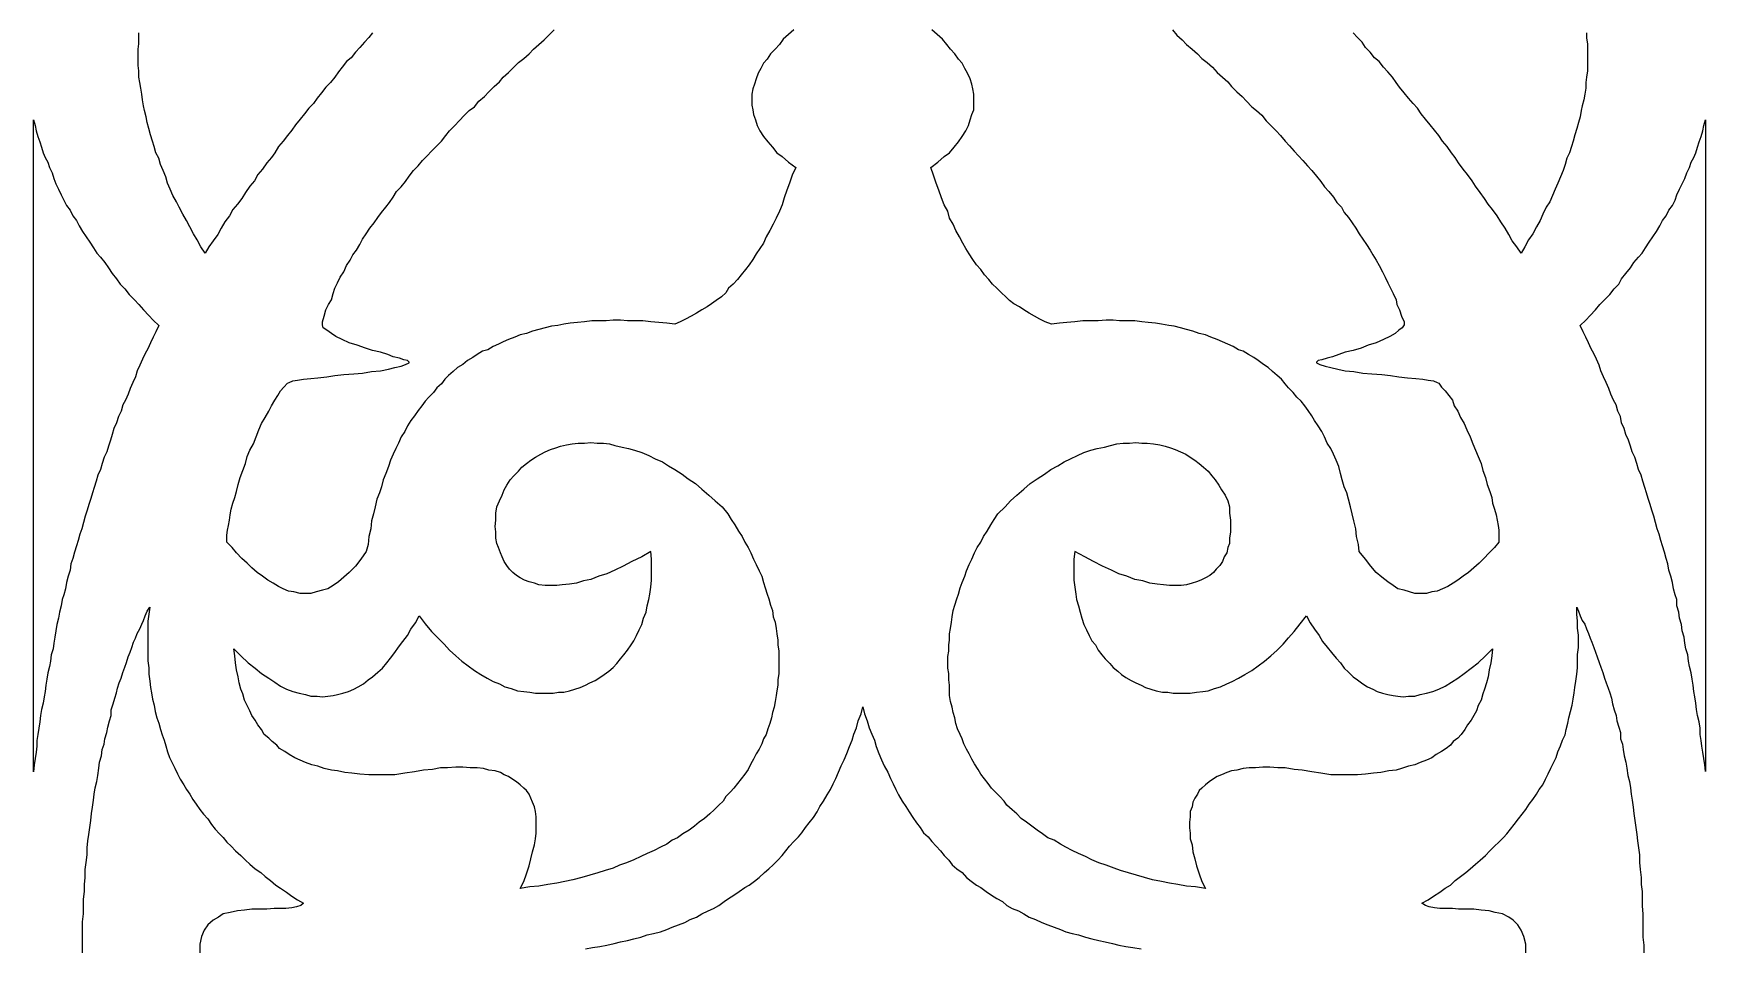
# Model space of a CAD drawing. Extents: x -372 to 372, y -358 to 358.
# Drawn here: x 242.8 to 312.5, y -0.9 to 37.2 of the extents above; entities that cross this region are included whole.
import ezdxf

# ---------------------------------------------------------------- set-up
doc = ezdxf.new("R2010")
doc.units = 0
doc.layers.add('LAYER_1', color=18, linetype='CONTINUOUS')

msp = doc.modelspace()

# ---------------------------------------------------------------- linework, layer by layer
at = {"layer": 'LAYER_1'}
for points in [[(256.952, 37.255), (256.803, 37.06), (256.617, 36.866), (256.43, 36.639), (256.244, 36.444), (256.058, 36.217), (255.871, 36.055), (255.685, 35.828), (255.536, 35.633), (255.387, 35.406), (255.201, 35.179), (255.014, 34.985), (254.828, 34.758), (254.642, 34.531), (254.493, 34.304), (254.306, 34.109), (254.12, 33.882), (253.934, 33.655), (253.747, 33.428), (253.598, 33.201), (253.412, 32.974), (253.226, 32.747), (253.039, 32.52), (252.89, 32.26), (252.741, 32.066), (252.555, 31.839), (252.369, 31.579), (252.182, 31.352), (252.033, 31.093), (251.847, 30.866), (251.661, 30.606), (251.512, 30.347), (251.325, 30.12), (251.139, 29.893), (250.99, 29.633), (250.804, 29.374), (250.655, 29.114), (250.506, 28.855), (250.319, 28.595), (250.133, 28.336), (249.984, 28.077), (249.798, 28.336), (249.649, 28.628), (249.5, 28.887), (249.35, 29.179), (249.201, 29.439), (249.052, 29.698), (248.903, 29.99), (248.792, 30.217), (248.642, 30.477), (248.531, 30.736), (248.419, 30.995), (248.344, 31.255), (248.233, 31.514), (248.121, 31.774), (248.046, 32.033), (247.934, 32.26), (247.86, 32.52), (247.785, 32.747), (247.711, 33.006), (247.636, 33.266), (247.562, 33.525), (247.525, 33.752), (247.45, 34.012), (247.413, 34.206), (247.376, 34.466), (247.338, 34.693), (247.301, 34.952), (247.264, 35.179), (247.226, 35.406), (247.226, 35.666), (247.189, 35.893), (247.189, 36.12), (247.189, 36.347), (247.189, 36.574), (247.226, 36.801), (247.226, 37.028), (247.226, 37.255)], [(274.503, 37.385), (274.279, 37.19), (274.056, 36.996), (273.907, 36.769), (273.72, 36.574), (273.534, 36.379), (273.385, 36.152), (273.236, 35.99), (273.124, 35.763), (273.012, 35.569), (272.938, 35.341), (272.863, 35.114), (272.789, 34.92), (272.752, 34.693), (272.752, 34.466), (272.752, 34.239), (272.789, 34.044), (272.826, 33.85), (272.901, 33.623), (272.975, 33.396), (273.087, 33.168), (273.236, 32.941), (273.422, 32.714), (273.609, 32.487), (273.795, 32.26), (274.019, 32.098), (274.279, 31.871), (274.578, 31.644), (274.428, 31.32), (274.317, 30.995), (274.205, 30.704), (274.093, 30.379), (274.019, 30.087), (273.907, 29.828), (273.758, 29.536), (273.646, 29.277), (273.497, 29.017), (273.348, 28.758), (273.236, 28.498), (273.087, 28.271), (272.938, 28.044), (272.789, 27.817), (272.64, 27.59), (272.491, 27.395), (272.304, 27.168), (272.155, 26.974), (271.969, 26.779), (271.783, 26.617), (271.671, 26.422), (271.485, 26.26), (271.261, 26.098), (271.075, 25.968), (270.888, 25.839), (270.665, 25.709), (270.441, 25.579), (270.218, 25.45), (269.994, 25.32), (269.771, 25.222), (269.547, 25.125), (269.212, 25.158), (268.876, 25.19), (268.541, 25.222), (268.206, 25.255), (267.572, 25.255), (267.274, 25.287), (266.976, 25.287), (266.678, 25.255), (266.082, 25.255), (265.783, 25.222), (265.485, 25.19), (265.187, 25.158), (264.926, 25.125), (264.666, 25.06), (264.405, 25.028), (264.144, 24.963), (263.883, 24.898), (263.622, 24.833), (263.361, 24.736), (263.101, 24.671), (262.877, 24.574), (262.616, 24.477), (262.393, 24.379), (262.206, 24.282), (261.983, 24.185), (261.759, 24.055), (261.535, 23.99), (261.312, 23.86), (261.126, 23.731), (260.902, 23.601), (260.716, 23.439), (260.492, 23.309), (260.306, 23.147), (260.119, 22.985), (259.97, 22.822), (259.821, 22.628), (259.635, 22.466), (259.486, 22.271), (259.3, 22.077), (259.151, 21.914), (259.002, 21.72), (258.853, 21.525), (258.703, 21.298), (258.554, 21.104), (258.405, 20.877), (258.294, 20.649), (258.145, 20.422), (258.033, 20.163), (257.921, 19.936), (257.809, 19.709), (257.697, 19.449), (257.623, 19.19), (257.511, 18.898), (257.399, 18.639), (257.325, 18.347), (257.25, 18.087), (257.138, 17.828), (257.064, 17.504), (256.989, 17.212), (256.915, 16.92), (256.878, 16.595), (256.803, 16.271), (256.766, 15.947), (256.691, 15.655), (256.468, 15.331), (256.244, 15.039), (255.983, 14.779), (255.76, 14.585), (255.536, 14.39), (255.313, 14.228), (255.089, 14.098), (254.865, 14.033), (254.605, 13.968), (254.381, 13.903), (253.934, 13.903), (253.673, 13.968), (253.449, 14.001), (253.226, 14.098), (253.039, 14.195), (252.816, 14.325), (252.592, 14.455), (252.369, 14.617), (252.145, 14.779), (251.922, 14.974), (251.735, 15.168), (251.512, 15.363), (251.288, 15.59), (251.102, 15.817), (250.878, 16.044), (250.878, 16.174), (250.878, 16.336), (250.915, 16.531), (250.953, 16.725), (250.99, 16.952), (251.027, 17.179), (251.065, 17.406), (251.139, 17.666), (251.214, 17.893), (251.288, 18.152), (251.363, 18.444), (251.437, 18.736), (251.549, 19.028), (251.661, 19.32), (251.735, 19.612), (251.847, 19.871), (251.996, 20.131), (252.108, 20.422), (252.22, 20.714), (252.331, 20.974), (252.481, 21.233), (252.63, 21.493), (252.741, 21.72), (252.89, 21.947), (253.002, 22.141), (253.114, 22.336), (253.263, 22.498), (253.412, 22.66), (253.487, 22.693), (253.636, 22.758), (253.822, 22.79), (254.083, 22.822), (254.381, 22.855), (254.679, 22.887), (255.052, 22.92), (255.387, 22.985), (255.76, 23.017), (256.17, 23.05), (256.542, 23.082), (256.915, 23.147), (257.287, 23.179), (257.623, 23.244), (257.884, 23.309), (258.145, 23.374), (258.331, 23.439), (258.48, 23.504), (258.48, 23.536), (258.405, 23.601), (258.256, 23.633), (258.07, 23.698), (257.809, 23.763), (257.586, 23.86), (257.287, 23.958), (256.952, 24.022), (256.654, 24.12), (256.319, 24.25), (255.983, 24.347), (255.685, 24.477), (255.424, 24.606), (255.238, 24.736), (255.052, 24.866), (254.903, 24.963), (254.865, 25.093), (254.865, 25.222), (254.94, 25.45), (255.014, 25.709), (255.126, 25.936), (255.238, 26.131), (255.313, 26.39), (255.387, 26.617), (255.499, 26.844), (255.611, 27.071), (255.76, 27.298), (255.871, 27.558), (256.021, 27.785), (256.132, 28.012), (256.281, 28.206), (256.43, 28.433), (256.542, 28.66), (256.691, 28.887), (256.84, 29.114), (257.027, 29.341), (257.176, 29.568), (257.325, 29.763), (257.511, 29.99), (257.66, 30.185), (257.809, 30.412), (257.958, 30.639), (258.145, 30.833), (258.331, 31.06), (258.48, 31.287), (258.666, 31.514), (258.853, 31.709), (259.039, 31.936), (259.225, 32.131), (259.411, 32.325), (259.635, 32.552), (259.821, 32.747), (260.008, 32.974), (260.157, 33.168), (260.38, 33.396), (260.567, 33.59), (260.79, 33.817), (260.977, 34.012), (261.2, 34.174), (261.386, 34.401), (261.61, 34.596), (261.796, 34.79), (262.02, 35.017), (262.243, 35.212), (262.393, 35.406), (262.616, 35.601), (262.84, 35.828), (263.026, 36.023), (263.25, 36.185), (263.473, 36.379), (263.659, 36.574), (263.883, 36.769), (264.107, 36.963), (264.293, 37.158), (264.517, 37.385)], [(290.265, 37.385), (290.452, 37.158), (290.675, 36.963), (290.861, 36.769), (291.085, 36.574), (291.309, 36.379), (291.495, 36.185), (291.719, 36.023), (291.942, 35.828), (292.128, 35.601), (292.352, 35.406), (292.576, 35.212), (292.725, 35.017), (292.948, 34.79), (293.172, 34.596), (293.358, 34.401), (293.582, 34.174), (293.768, 34.012), (293.992, 33.817), (294.178, 33.59), (294.364, 33.396), (294.588, 33.168), (294.774, 32.974), (294.96, 32.747), (295.147, 32.552), (295.333, 32.325), (295.519, 32.131), (295.706, 31.936), (295.892, 31.709), (296.078, 31.514), (296.265, 31.287), (296.451, 31.06), (296.6, 30.833), (296.786, 30.639), (296.973, 30.412), (297.122, 30.185), (297.308, 29.99), (297.42, 29.763), (297.606, 29.568), (297.755, 29.341), (297.904, 29.114), (298.053, 28.887), (298.202, 28.66), (298.351, 28.433), (298.5, 28.206), (298.612, 28.012), (298.761, 27.785), (298.873, 27.558), (299.022, 27.298), (299.134, 27.071), (299.246, 26.844), (299.357, 26.617), (299.469, 26.39), (299.581, 26.131), (299.618, 25.936), (299.73, 25.709), (299.805, 25.45), (299.916, 25.222), (299.916, 25.093), (299.842, 24.963), (299.693, 24.866), (299.544, 24.736), (299.32, 24.606), (299.059, 24.477), (298.761, 24.347), (298.426, 24.25), (298.128, 24.12), (297.792, 24.022), (297.457, 23.958), (297.196, 23.86), (296.935, 23.763), (296.712, 23.698), (296.488, 23.633), (296.339, 23.601), (296.265, 23.536), (296.265, 23.504), (296.414, 23.439), (296.637, 23.374), (296.861, 23.309), (297.159, 23.244), (297.457, 23.179), (297.83, 23.147), (298.202, 23.082), (298.575, 23.05), (298.985, 23.017), (299.357, 22.985), (299.693, 22.92), (300.065, 22.887), (300.401, 22.855), (300.699, 22.822), (300.923, 22.79), (301.146, 22.758), (301.295, 22.693), (301.37, 22.66), (301.481, 22.498), (301.631, 22.336), (301.78, 22.141), (301.929, 21.947), (302.003, 21.72), (302.152, 21.493), (302.264, 21.233), (302.413, 20.974), (302.525, 20.714), (302.674, 20.422), (302.786, 20.131), (302.897, 19.871), (303.009, 19.612), (303.121, 19.32), (303.196, 19.028), (303.307, 18.736), (303.382, 18.444), (303.494, 18.152), (303.568, 17.893), (303.605, 17.666), (303.68, 17.406), (303.755, 17.179), (303.792, 16.952), (303.829, 16.725), (303.866, 16.531), (303.866, 16.336), (303.866, 16.174), (303.866, 16.044), (303.68, 15.817), (303.456, 15.59), (303.233, 15.363), (303.047, 15.168), (302.823, 14.974), (302.599, 14.779), (302.376, 14.617), (302.152, 14.455), (301.966, 14.325), (301.742, 14.195), (301.519, 14.098), (301.295, 14.001), (301.072, 13.968), (300.848, 13.903), (300.364, 13.903), (300.14, 13.968), (299.916, 14.033), (299.656, 14.098), (299.469, 14.228), (299.246, 14.39), (298.985, 14.585), (298.761, 14.779), (298.538, 15.039), (298.314, 15.331), (298.053, 15.655), (298.016, 15.947), (297.941, 16.271), (297.904, 16.595), (297.83, 16.92), (297.755, 17.212), (297.681, 17.504), (297.606, 17.828), (297.532, 18.087), (297.42, 18.347), (297.345, 18.639), (297.271, 18.898), (297.196, 19.19), (297.084, 19.449), (296.973, 19.709), (296.861, 19.936), (296.712, 20.163), (296.6, 20.422), (296.488, 20.649), (296.339, 20.877), (296.19, 21.104), (296.078, 21.298), (295.929, 21.525), (295.78, 21.72), (295.631, 21.914), (295.445, 22.077), (295.296, 22.271), (295.109, 22.466), (294.96, 22.628), (294.811, 22.822), (294.625, 22.985), (294.439, 23.147), (294.252, 23.309), (294.066, 23.439), (293.843, 23.601), (293.656, 23.731), (293.433, 23.86), (293.209, 23.99), (293.023, 24.055), (292.799, 24.185), (292.576, 24.282), (292.352, 24.379), (292.128, 24.477), (291.868, 24.574), (291.644, 24.671), (291.383, 24.736), (291.122, 24.833), (290.861, 24.898), (290.601, 24.963), (290.34, 25.028), (290.116, 25.06), (289.818, 25.125), (289.557, 25.158), (289.259, 25.19), (288.998, 25.222), (288.7, 25.255), (288.067, 25.255), (287.806, 25.287), (287.508, 25.287), (287.172, 25.255), (286.539, 25.255), (286.204, 25.222), (285.868, 25.19), (285.57, 25.158), (285.235, 25.125), (284.974, 25.222), (284.75, 25.32), (284.527, 25.45), (284.303, 25.579), (284.08, 25.709), (283.893, 25.839), (283.67, 25.968), (283.483, 26.098), (283.334, 26.26), (283.148, 26.422), (282.962, 26.617), (282.775, 26.779), (282.626, 26.974), (282.44, 27.168), (282.291, 27.395), (282.105, 27.59), (281.956, 27.817), (281.807, 28.044), (281.658, 28.271), (281.546, 28.498), (281.397, 28.758), (281.248, 29.017), (281.136, 29.277), (280.987, 29.536), (280.912, 29.828), (280.763, 30.087), (280.651, 30.379), (280.54, 30.704), (280.428, 30.995), (280.316, 31.32), (280.204, 31.644), (280.502, 31.871), (280.763, 32.098), (280.987, 32.26), (281.173, 32.487), (281.359, 32.714), (281.508, 32.941), (281.658, 33.168), (281.769, 33.396), (281.844, 33.623), (281.918, 33.85), (281.993, 34.044), (281.993, 34.239), (281.993, 34.466), (281.993, 34.693), (281.956, 34.92), (281.918, 35.114), (281.844, 35.341), (281.732, 35.569), (281.62, 35.763), (281.508, 35.99), (281.359, 36.152), (281.21, 36.379), (281.024, 36.574), (280.875, 36.769), (280.689, 36.996), (280.465, 37.19), (280.242, 37.385)], [(307.518, 37.255), (307.518, 37.028), (307.555, 36.801), (307.555, 36.574), (307.555, 36.347), (307.555, 36.12), (307.555, 35.893), (307.555, 35.666), (307.518, 35.406), (307.481, 35.179), (307.481, 34.952), (307.444, 34.693), (307.406, 34.466), (307.332, 34.206), (307.295, 34.012), (307.257, 33.752), (307.183, 33.525), (307.108, 33.266), (307.034, 33.006), (306.959, 32.747), (306.885, 32.52), (306.81, 32.26), (306.698, 32.033), (306.624, 31.774), (306.549, 31.514), (306.437, 31.255), (306.326, 30.995), (306.214, 30.736), (306.102, 30.477), (305.99, 30.217), (305.841, 29.99), (305.692, 29.698), (305.58, 29.439), (305.431, 29.179), (305.282, 28.887), (305.096, 28.628), (304.947, 28.336), (304.798, 28.077), (304.612, 28.336), (304.425, 28.595), (304.276, 28.855), (304.127, 29.114), (303.941, 29.374), (303.792, 29.633), (303.605, 29.893), (303.419, 30.12), (303.27, 30.347), (303.084, 30.606), (302.897, 30.866), (302.748, 31.093), (302.562, 31.352), (302.376, 31.579), (302.189, 31.839), (302.04, 32.066), (301.891, 32.26), (301.705, 32.52), (301.519, 32.747), (301.37, 32.974), (301.183, 33.201), (300.997, 33.428), (300.811, 33.655), (300.624, 33.882), (300.475, 34.109), (300.289, 34.304), (300.103, 34.531), (299.916, 34.758), (299.73, 34.985), (299.581, 35.179), (299.432, 35.406), (299.246, 35.633), (299.059, 35.828), (298.873, 36.055), (298.687, 36.217), (298.5, 36.444), (298.314, 36.639), (298.165, 36.866), (297.979, 37.06), (297.792, 37.255)], [(244.879, -1.07), (244.879, -0.745), (244.879, -0.421), (244.879, -0.097), (244.879, 0.228), (244.916, 0.552), (244.916, 0.876), (244.916, 1.168), (244.953, 1.493), (244.953, 1.784), (244.991, 2.076), (244.991, 2.401), (245.028, 2.693), (245.065, 3.017), (245.065, 3.309), (245.102, 3.601), (245.14, 3.86), (245.177, 4.152), (245.214, 4.444), (245.252, 4.736), (245.289, 4.995), (245.326, 5.287), (245.363, 5.547), (245.401, 5.806), (245.475, 6.066), (245.512, 6.325), (245.55, 6.617), (245.587, 6.876), (245.661, 7.136), (245.699, 7.395), (245.773, 7.622), (245.81, 7.849), (245.885, 8.109), (245.922, 8.336), (245.997, 8.595), (246.071, 8.822), (246.071, 9.049), (246.146, 9.309), (246.22, 9.536), (246.295, 9.763), (246.332, 9.958), (246.407, 10.185), (246.481, 10.379), (246.556, 10.606), (246.63, 10.833), (246.705, 11.028), (246.779, 11.255), (246.854, 11.449), (246.928, 11.644), (247.003, 11.871), (247.077, 12.033), (247.152, 12.228), (247.264, 12.422), (247.338, 12.617), (247.413, 12.779), (247.487, 12.974), (247.562, 13.168), (247.674, 13.33), (247.636, 13.039), (247.599, 12.747), (247.599, 12.455), (247.599, 12.163), (247.599, 11.903), (247.599, 11.644), (247.599, 11.352), (247.599, 11.093), (247.636, 10.801), (247.636, 10.541), (247.674, 10.249), (247.711, 9.99), (247.748, 9.763), (247.785, 9.503), (247.86, 9.244), (247.897, 8.985), (247.972, 8.725), (248.046, 8.498), (248.121, 8.239), (248.195, 8.012), (248.27, 7.785), (248.344, 7.557), (248.419, 7.298), (248.493, 7.071), (248.605, 6.844), (248.717, 6.617), (248.829, 6.39), (248.941, 6.163), (249.09, 5.936), (249.201, 5.741), (249.35, 5.547), (249.462, 5.32), (249.611, 5.125), (249.76, 4.898), (249.909, 4.703), (250.096, 4.509), (250.245, 4.282), (250.394, 4.087), (250.58, 3.893), (250.729, 3.73), (250.878, 3.536), (251.065, 3.374), (251.251, 3.179), (251.474, 2.984), (251.661, 2.79), (251.847, 2.628), (252.071, 2.433), (252.294, 2.271), (252.481, 2.109), (252.704, 1.947), (252.928, 1.752), (253.114, 1.622), (253.375, 1.46), (253.598, 1.298), (253.822, 1.136), (254.083, 1.006), (253.971, 0.909), (253.785, 0.844), (253.598, 0.811), (253.338, 0.779), (252.853, 0.779), (252.555, 0.747), (251.922, 0.747), (251.623, 0.714), (251.325, 0.682), (251.027, 0.617), (250.729, 0.552), (250.543, 0.422), (250.319, 0.293), (250.096, 0.098), (249.947, -0.129), (249.835, -0.389), (249.76, -0.713), (249.76, -1.07)], [(304.984, -1.07), (304.984, -0.713), (304.91, -0.389), (304.798, -0.129), (304.649, 0.098), (304.463, 0.293), (304.276, 0.422), (304.015, 0.552), (303.717, 0.617), (303.456, 0.682), (303.121, 0.714), (302.823, 0.747), (302.189, 0.747), (301.929, 0.779), (301.407, 0.779), (301.183, 0.811), (300.96, 0.844), (300.811, 0.909), (300.662, 1.006), (300.923, 1.136), (301.146, 1.298), (301.407, 1.46), (301.631, 1.622), (301.854, 1.752), (302.04, 1.947), (302.264, 2.109), (302.488, 2.271), (302.674, 2.433), (302.897, 2.628), (303.084, 2.79), (303.307, 2.984), (303.494, 3.179), (303.68, 3.374), (303.866, 3.536), (304.053, 3.73), (304.202, 3.893), (304.351, 4.087), (304.5, 4.282), (304.686, 4.509), (304.835, 4.703), (304.984, 4.898), (305.133, 5.125), (305.282, 5.32), (305.431, 5.547), (305.543, 5.741), (305.692, 5.936), (305.804, 6.163), (305.916, 6.39), (306.028, 6.617), (306.139, 6.844), (306.251, 7.071), (306.326, 7.298), (306.437, 7.557), (306.512, 7.785), (306.624, 8.012), (306.661, 8.239), (306.736, 8.498), (306.773, 8.725), (306.847, 8.985), (306.922, 9.244), (306.959, 9.503), (306.996, 9.763), (307.034, 9.99), (307.071, 10.249), (307.108, 10.541), (307.145, 10.801), (307.145, 11.093), (307.145, 11.352), (307.183, 11.644), (307.183, 11.903), (307.183, 12.163), (307.145, 12.455), (307.145, 12.747), (307.108, 13.039), (307.108, 13.33), (307.183, 13.168), (307.257, 12.974), (307.332, 12.779), (307.444, 12.617), (307.518, 12.422), (307.593, 12.228), (307.667, 12.033), (307.742, 11.871), (307.816, 11.644), (307.891, 11.449), (307.965, 11.255), (308.04, 11.028), (308.114, 10.833), (308.189, 10.606), (308.263, 10.379), (308.338, 10.185), (308.412, 9.958), (308.487, 9.763), (308.561, 9.536), (308.599, 9.309), (308.673, 9.049), (308.748, 8.822), (308.785, 8.595), (308.86, 8.336), (308.934, 8.109), (308.934, 7.849), (309.009, 7.622), (309.046, 7.395), (309.083, 7.136), (309.158, 6.876), (309.195, 6.617), (309.232, 6.325), (309.307, 6.066), (309.344, 5.806), (309.381, 5.547), (309.418, 5.287), (309.456, 4.995), (309.493, 4.736), (309.53, 4.444), (309.568, 4.152), (309.605, 3.86), (309.642, 3.601), (309.679, 3.309), (309.717, 3.017), (309.717, 2.693), (309.754, 2.401), (309.791, 2.076), (309.791, 1.784), (309.828, 1.493), (309.828, 1.168), (309.828, 0.876), (309.866, 0.552), (309.866, 0.228), (309.866, -0.129), (309.866, -0.421), (309.903, -0.745), (309.903, -1.07)], [(265.821, -0.907), (266.119, -0.843), (266.417, -0.81), (266.715, -0.745), (267.013, -0.68), (267.274, -0.616), (267.572, -0.551), (267.833, -0.486), (268.131, -0.421), (268.392, -0.324), (268.653, -0.259), (268.951, -0.194), (269.212, -0.097), (269.435, 0.001), (269.696, 0.098), (269.957, 0.195), (270.18, 0.325), (270.441, 0.422), (270.665, 0.552), (270.926, 0.682), (271.149, 0.779), (271.373, 0.909), (271.596, 1.071), (271.783, 1.201), (272.006, 1.33), (272.23, 1.493), (272.454, 1.655), (272.64, 1.752), (272.863, 1.914), (273.05, 2.076), (273.273, 2.271), (273.46, 2.433), (273.646, 2.595), (273.832, 2.79), (274.019, 2.984), (274.168, 3.179), (274.317, 3.374), (274.503, 3.568), (274.689, 3.763), (274.838, 3.925), (274.987, 4.152), (275.136, 4.347), (275.323, 4.574), (275.472, 4.801), (275.584, 5.028), (275.733, 5.255), (275.882, 5.514), (276.031, 5.741), (276.143, 5.968), (276.254, 6.195), (276.366, 6.455), (276.478, 6.714), (276.59, 6.974), (276.702, 7.233), (276.813, 7.525), (276.925, 7.785), (277, 8.044), (277.111, 8.303), (277.186, 8.595), (277.298, 8.887), (277.372, 9.179), (277.447, 8.887), (277.559, 8.595), (277.633, 8.303), (277.745, 8.044), (277.857, 7.785), (277.931, 7.525), (278.043, 7.233), (278.155, 6.974), (278.267, 6.714), (278.416, 6.455), (278.527, 6.195), (278.639, 5.968), (278.751, 5.741), (278.863, 5.514), (279.012, 5.255), (279.161, 5.028), (279.31, 4.801), (279.459, 4.574), (279.608, 4.347), (279.757, 4.152), (279.906, 3.925), (280.092, 3.763), (280.242, 3.568), (280.428, 3.374), (280.614, 3.179), (280.763, 2.984), (280.95, 2.79), (281.099, 2.595), (281.285, 2.433), (281.508, 2.271), (281.695, 2.076), (281.881, 1.914), (282.105, 1.752), (282.291, 1.655), (282.515, 1.493), (282.738, 1.33), (282.962, 1.201), (283.185, 1.071), (283.372, 0.909), (283.595, 0.779), (283.856, 0.682), (284.08, 0.552), (284.303, 0.422), (284.564, 0.325), (284.825, 0.195), (285.086, 0.098), (285.347, 0.001), (285.607, -0.097), (285.831, -0.194), (286.092, -0.259), (286.353, -0.324), (286.651, -0.421), (286.912, -0.486), (287.21, -0.551), (287.471, -0.616), (287.769, -0.68), (288.03, -0.745), (288.328, -0.81), (288.626, -0.843), (288.961, -0.907)]]:
    msp.add_lwpolyline(points, dxfattribs=at)
for points in [[(242.904, 33.396), (242.941, 33.168), (243.016, 32.941), (243.09, 32.714), (243.165, 32.487), (243.239, 32.26), (243.314, 32.066), (243.426, 31.871), (243.5, 31.644), (243.612, 31.417), (243.686, 31.19), (243.761, 30.963), (243.873, 30.736), (243.985, 30.509), (244.096, 30.282), (244.208, 30.055), (244.357, 29.86), (244.469, 29.633), (244.618, 29.439), (244.73, 29.212), (244.879, 28.985), (245.028, 28.758), (245.177, 28.531), (245.326, 28.304), (245.475, 28.077), (245.624, 27.914), (245.81, 27.687), (245.96, 27.46), (246.109, 27.233), (246.295, 27.006), (246.444, 26.779), (246.63, 26.585), (246.817, 26.358), (247.04, 26.131), (247.226, 25.936), (247.413, 25.709), (247.636, 25.482), (247.823, 25.287), (248.046, 25.06), (247.934, 24.801), (247.823, 24.574), (247.711, 24.347), (247.599, 24.087), (247.487, 23.893), (247.376, 23.666), (247.264, 23.406), (247.152, 23.179), (247.077, 22.92), (246.966, 22.693), (246.854, 22.433), (246.779, 22.206), (246.668, 21.947), (246.556, 21.752), (246.481, 21.493), (246.369, 21.266), (246.295, 21.006), (246.183, 20.779), (246.109, 20.52), (246.034, 20.293), (245.96, 20.033), (245.885, 19.806), (245.773, 19.579), (245.699, 19.32), (245.624, 19.06), (245.512, 18.833), (245.438, 18.574), (245.363, 18.314), (245.289, 18.087), (245.214, 17.86), (245.14, 17.601), (245.065, 17.374), (244.991, 17.114), (244.916, 16.855), (244.842, 16.595), (244.767, 16.368), (244.693, 16.109), (244.618, 15.882), (244.544, 15.622), (244.469, 15.363), (244.394, 15.136), (244.357, 14.876), (244.283, 14.617), (244.208, 14.358), (244.171, 14.098), (244.096, 13.839), (244.022, 13.644), (243.985, 13.385), (243.91, 13.125), (243.873, 12.866), (243.798, 12.606), (243.761, 12.347), (243.724, 12.087), (243.686, 11.828), (243.649, 11.601), (243.575, 11.341), (243.537, 11.082), (243.5, 10.855), (243.426, 10.595), (243.388, 10.336), (243.351, 10.076), (243.314, 9.817), (243.277, 9.59), (243.239, 9.33), (243.165, 9.071), (243.128, 8.812), (243.09, 8.552), (243.053, 8.293), (243.016, 8.033), (242.978, 7.774), (242.978, 7.547), (242.941, 7.287), (242.904, 7.028), (242.867, 6.768), (242.83, 6.476), (242.83, 33.623)], [(312.474, 6.481), (312.437, 6.768), (312.4, 7.028), (312.362, 7.287), (312.325, 7.547), (312.288, 7.774), (312.25, 8.033), (312.25, 8.293), (312.213, 8.552), (312.139, 8.812), (312.101, 9.071), (312.064, 9.33), (312.027, 9.59), (311.99, 9.817), (311.952, 10.076), (311.915, 10.336), (311.878, 10.595), (311.803, 10.855), (311.766, 11.082), (311.729, 11.341), (311.654, 11.601), (311.617, 11.828), (311.58, 12.087), (311.505, 12.347), (311.468, 12.606), (311.393, 12.866), (311.356, 13.125), (311.282, 13.385), (311.282, 13.644), (311.207, 13.839), (311.133, 14.098), (311.095, 14.358), (311.021, 14.617), (310.946, 14.876), (310.909, 15.136), (310.834, 15.363), (310.76, 15.622), (310.685, 15.882), (310.611, 16.109), (310.536, 16.368), (310.462, 16.595), (310.387, 16.855), (310.313, 17.114), (310.238, 17.374), (310.164, 17.601), (310.089, 17.86), (310.015, 18.087), (309.94, 18.314), (309.866, 18.574), (309.791, 18.833), (309.679, 19.06), (309.605, 19.32), (309.53, 19.579), (309.418, 19.806), (309.344, 20.033), (309.269, 20.293), (309.158, 20.52), (309.083, 20.779), (308.971, 21.006), (308.934, 21.266), (308.822, 21.493), (308.748, 21.752), (308.636, 21.947), (308.524, 22.206), (308.45, 22.433), (308.338, 22.693), (308.226, 22.92), (308.114, 23.179), (308.04, 23.406), (307.928, 23.666), (307.816, 23.893), (307.704, 24.087), (307.593, 24.347), (307.481, 24.574), (307.369, 24.801), (307.257, 25.06), (307.481, 25.287), (307.667, 25.482), (307.891, 25.709), (308.077, 25.936), (308.263, 26.131), (308.487, 26.358), (308.673, 26.585), (308.86, 26.779), (308.971, 27.006), (309.158, 27.233), (309.344, 27.46), (309.493, 27.687), (309.679, 27.914), (309.828, 28.077), (309.977, 28.304), (310.126, 28.531), (310.276, 28.758), (310.425, 28.985), (310.574, 29.212), (310.685, 29.439), (310.834, 29.633), (310.946, 29.86), (311.095, 30.055), (311.207, 30.282), (311.282, 30.509), (311.393, 30.736), (311.505, 30.963), (311.617, 31.19), (311.692, 31.417), (311.803, 31.644), (311.878, 31.871), (311.99, 32.066), (312.064, 32.26), (312.139, 32.487), (312.213, 32.714), (312.288, 32.941), (312.362, 33.168), (312.4, 33.396), (312.474, 33.623)], [(266.305, 20.163), (266.566, 20.163), (266.827, 20.131), (267.05, 20.066), (267.349, 20.001), (267.609, 19.936), (267.87, 19.871), (268.168, 19.774), (268.466, 19.644), (268.727, 19.514), (269.025, 19.385), (269.286, 19.222), (269.547, 19.06), (269.845, 18.866), (270.106, 18.671), (270.404, 18.476), (270.665, 18.249), (270.963, 17.99), (271.224, 17.763), (271.522, 17.504), (271.746, 17.212), (271.895, 16.985), (272.044, 16.758), (272.193, 16.498), (272.342, 16.271), (272.454, 16.044), (272.603, 15.817), (272.714, 15.59), (272.826, 15.331), (272.938, 15.104), (273.05, 14.844), (273.162, 14.617), (273.236, 14.358), (273.311, 14.131), (273.385, 13.871), (273.46, 13.676), (273.534, 13.417), (273.609, 13.19), (273.646, 12.931), (273.72, 12.703), (273.758, 12.444), (273.795, 12.217), (273.832, 11.958), (273.832, 11.763), (273.87, 11.503), (273.87, 11.276), (273.87, 11.017), (273.87, 10.79), (273.87, 10.563), (273.832, 10.303), (273.832, 10.076), (273.795, 9.849), (273.758, 9.655), (273.72, 9.395), (273.683, 9.168), (273.609, 8.941), (273.571, 8.714), (273.497, 8.487), (273.422, 8.26), (273.348, 8.033), (273.236, 7.839), (273.162, 7.644), (273.05, 7.417), (272.938, 7.222), (272.826, 6.995), (272.714, 6.801), (272.603, 6.574), (272.454, 6.379), (272.304, 6.185), (272.155, 5.99), (272.006, 5.795), (271.857, 5.633), (271.671, 5.439), (271.559, 5.244), (271.373, 5.082), (271.187, 4.887), (271, 4.725), (270.777, 4.53), (270.553, 4.368), (270.367, 4.206), (270.143, 4.044), (269.882, 3.882), (269.659, 3.72), (269.435, 3.622), (269.212, 3.46), (268.951, 3.33), (268.69, 3.201), (268.392, 3.071), (268.131, 2.941), (267.833, 2.812), (267.535, 2.682), (267.237, 2.585), (266.976, 2.455), (266.641, 2.357), (266.342, 2.26), (266.007, 2.163), (265.672, 2.066), (265.299, 1.968), (264.964, 1.903), (264.628, 1.839), (264.256, 1.774), (263.883, 1.709), (263.51, 1.676), (263.101, 1.612), (263.25, 1.903), (263.361, 2.228), (263.473, 2.552), (263.548, 2.844), (263.622, 3.136), (263.697, 3.428), (263.734, 3.687), (263.771, 3.914), (263.771, 4.141), (263.771, 4.368), (263.771, 4.595), (263.734, 4.822), (263.697, 5.017), (263.622, 5.212), (263.548, 5.374), (263.473, 5.536), (263.361, 5.698), (263.25, 5.795), (263.101, 5.925), (262.951, 6.055), (262.802, 6.152), (262.616, 6.282), (262.43, 6.347), (262.281, 6.444), (262.057, 6.509), (261.796, 6.541), (261.573, 6.606), (261.312, 6.639), (261.014, 6.639), (260.716, 6.671), (260.418, 6.671), (260.082, 6.639), (259.784, 6.639), (259.449, 6.574), (259.076, 6.541), (258.703, 6.476), (258.294, 6.412), (257.884, 6.347), (256.803, 6.347), (256.43, 6.379), (256.095, 6.412), (255.797, 6.444), (255.499, 6.509), (255.238, 6.541), (254.94, 6.606), (254.679, 6.703), (254.418, 6.768), (254.157, 6.866), (253.934, 6.963), (253.71, 7.06), (253.487, 7.19), (253.3, 7.32), (253.077, 7.449), (252.965, 7.579), (252.779, 7.741), (252.63, 7.871), (252.443, 8.033), (252.331, 8.228), (252.182, 8.422), (252.071, 8.617), (251.922, 8.812), (251.847, 9.006), (251.735, 9.233), (251.623, 9.46), (251.549, 9.72), (251.474, 9.914), (251.4, 10.174), (251.363, 10.433), (251.288, 10.725), (251.251, 11.017), (251.214, 11.309), (251.176, 11.601), (251.474, 11.309), (251.773, 11.017), (252.071, 10.79), (252.331, 10.563), (252.63, 10.368), (252.89, 10.206), (253.114, 10.044), (253.375, 9.914), (253.636, 9.817), (253.897, 9.752), (254.157, 9.687), (254.381, 9.622), (254.642, 9.622), (254.865, 9.59), (255.089, 9.622), (255.313, 9.655), (255.499, 9.687), (255.722, 9.752), (255.946, 9.817), (256.17, 9.914), (256.356, 10.012), (256.579, 10.141), (256.766, 10.303), (256.952, 10.433), (257.176, 10.628), (257.362, 10.79), (257.548, 11.017), (257.697, 11.212), (257.884, 11.439), (258.033, 11.666), (258.219, 11.893), (258.405, 12.152), (258.554, 12.412), (258.741, 12.671), (258.89, 12.963), (259.151, 12.639), (259.411, 12.314), (259.672, 12.055), (259.933, 11.795), (260.157, 11.536), (260.418, 11.309), (260.678, 11.082), (260.939, 10.887), (261.2, 10.693), (261.461, 10.53), (261.722, 10.368), (261.983, 10.239), (262.243, 10.141), (262.467, 10.012), (262.728, 9.947), (262.989, 9.849), (263.25, 9.817), (263.51, 9.785), (263.734, 9.752), (264.479, 9.752), (264.703, 9.785), (264.926, 9.785), (265.15, 9.849), (265.374, 9.914), (265.597, 9.979), (265.821, 10.076), (266.007, 10.174), (266.231, 10.271), (266.417, 10.401), (266.603, 10.53), (266.79, 10.66), (266.976, 10.822), (267.125, 10.985), (267.274, 11.179), (267.423, 11.341), (267.572, 11.536), (267.721, 11.763), (267.833, 11.925), (267.945, 12.152), (268.057, 12.379), (268.168, 12.606), (268.243, 12.866), (268.355, 13.125), (268.392, 13.385), (268.466, 13.644), (268.504, 13.871), (268.541, 14.163), (268.578, 14.455), (268.578, 14.747), (268.578, 15.039), (268.578, 15.331), (268.541, 15.655), (268.168, 15.428), (267.758, 15.233), (267.386, 15.039), (267.05, 14.876), (266.715, 14.714), (266.38, 14.617), (266.044, 14.487), (265.746, 14.422), (265.448, 14.325), (265.15, 14.293), (264.852, 14.26), (264.628, 14.228), (264.144, 14.228), (263.883, 14.26), (263.697, 14.325), (263.473, 14.39), (263.287, 14.455), (263.101, 14.552), (262.951, 14.649), (262.802, 14.779), (262.653, 14.909), (262.542, 15.071), (262.43, 15.233), (262.355, 15.428), (262.281, 15.59), (262.206, 15.817), (262.132, 15.979), (262.094, 16.206), (262.094, 16.466), (262.057, 16.693), (262.094, 16.952), (262.094, 17.244), (262.132, 17.504), (262.243, 17.763), (262.355, 17.99), (262.43, 18.217), (262.542, 18.412), (262.691, 18.639), (262.84, 18.801), (263.026, 18.995), (263.175, 19.158), (263.361, 19.32), (263.548, 19.449), (263.734, 19.579), (263.958, 19.709), (264.144, 19.806), (264.367, 19.904), (264.591, 19.968), (264.777, 20.033), (265.038, 20.098), (265.262, 20.131), (265.523, 20.163), (265.783, 20.163), (266.044, 20.195)], [(288.998, 20.163), (289.222, 20.163), (289.483, 20.131), (289.744, 20.098), (289.967, 20.033), (290.191, 19.968), (290.377, 19.904), (290.601, 19.806), (290.824, 19.709), (291.011, 19.579), (291.197, 19.449), (291.383, 19.32), (291.569, 19.158), (291.756, 18.995), (291.905, 18.801), (292.054, 18.639), (292.203, 18.412), (292.315, 18.217), (292.464, 17.99), (292.576, 17.763), (292.65, 17.504), (292.65, 17.244), (292.687, 16.952), (292.687, 16.693), (292.687, 16.466), (292.65, 16.206), (292.65, 15.979), (292.576, 15.817), (292.538, 15.59), (292.427, 15.428), (292.352, 15.233), (292.24, 15.071), (292.091, 14.909), (291.979, 14.779), (291.83, 14.649), (291.644, 14.552), (291.458, 14.455), (291.271, 14.39), (291.085, 14.325), (290.861, 14.26), (290.638, 14.228), (290.153, 14.228), (289.893, 14.26), (289.632, 14.293), (289.334, 14.325), (289.036, 14.422), (288.7, 14.487), (288.365, 14.617), (288.03, 14.714), (287.731, 14.876), (287.359, 15.039), (286.986, 15.233), (286.614, 15.428), (286.204, 15.655), (286.166, 15.331), (286.166, 15.039), (286.166, 14.747), (286.166, 14.455), (286.204, 14.163), (286.241, 13.871), (286.278, 13.644), (286.353, 13.385), (286.427, 13.125), (286.502, 12.866), (286.576, 12.606), (286.688, 12.379), (286.8, 12.152), (286.912, 11.925), (287.061, 11.763), (287.172, 11.536), (287.322, 11.341), (287.471, 11.179), (287.657, 10.985), (287.806, 10.822), (287.992, 10.66), (288.141, 10.53), (288.328, 10.401), (288.551, 10.271), (288.738, 10.174), (288.961, 10.076), (289.147, 9.979), (289.371, 9.914), (289.595, 9.849), (289.855, 9.785), (290.079, 9.785), (290.303, 9.752), (291.011, 9.752), (291.271, 9.785), (291.532, 9.817), (291.756, 9.849), (292.017, 9.947), (292.277, 10.012), (292.538, 10.141), (292.762, 10.239), (293.023, 10.368), (293.284, 10.53), (293.582, 10.693), (293.843, 10.887), (294.103, 11.082), (294.364, 11.309), (294.625, 11.536), (294.886, 11.795), (295.109, 12.055), (295.333, 12.314), (295.594, 12.639), (295.855, 12.963), (296.004, 12.671), (296.19, 12.412), (296.376, 12.152), (296.525, 11.893), (296.712, 11.666), (296.898, 11.439), (297.084, 11.212), (297.271, 11.017), (297.42, 10.79), (297.606, 10.628), (297.792, 10.433), (297.979, 10.303), (298.202, 10.141), (298.389, 10.012), (298.612, 9.914), (298.799, 9.817), (299.022, 9.752), (299.246, 9.687), (299.469, 9.655), (299.656, 9.622), (299.879, 9.59), (300.103, 9.622), (300.364, 9.622), (300.587, 9.687), (300.848, 9.752), (301.109, 9.817), (301.37, 9.914), (301.631, 10.044), (301.891, 10.206), (302.152, 10.368), (302.413, 10.563), (302.711, 10.79), (303.009, 11.017), (303.307, 11.309), (303.605, 11.601), (303.568, 11.309), (303.531, 11.017), (303.456, 10.725), (303.419, 10.433), (303.345, 10.174), (303.27, 9.914), (303.196, 9.72), (303.121, 9.46), (303.009, 9.233), (302.935, 9.006), (302.823, 8.812), (302.711, 8.617), (302.562, 8.422), (302.45, 8.228), (302.301, 8.033), (302.152, 7.871), (301.966, 7.741), (301.854, 7.579), (301.668, 7.449), (301.481, 7.32), (301.258, 7.19), (301.072, 7.06), (300.848, 6.963), (300.587, 6.866), (300.364, 6.768), (300.103, 6.703), (299.805, 6.606), (299.581, 6.541), (299.283, 6.509), (298.948, 6.444), (298.649, 6.412), (298.314, 6.379), (297.979, 6.347), (296.861, 6.347), (296.451, 6.412), (296.078, 6.476), (295.668, 6.541), (295.333, 6.574), (294.96, 6.639), (294.662, 6.639), (294.327, 6.671), (294.029, 6.671), (293.731, 6.639), (293.47, 6.639), (293.209, 6.606), (292.948, 6.541), (292.725, 6.509), (292.538, 6.444), (292.315, 6.347), (292.128, 6.282), (291.942, 6.152), (291.793, 6.055), (291.644, 5.925), (291.495, 5.795), (291.383, 5.698), (291.309, 5.536), (291.197, 5.374), (291.122, 5.212), (291.085, 5.017), (291.011, 4.822), (291.011, 4.595), (290.973, 4.368), (290.973, 4.141), (291.011, 3.914), (291.011, 3.687), (291.085, 3.428), (291.122, 3.136), (291.197, 2.844), (291.271, 2.552), (291.383, 2.228), (291.495, 1.903), (291.644, 1.612), (291.234, 1.676), (290.861, 1.709), (290.489, 1.774), (290.153, 1.839), (289.818, 1.903), (289.445, 1.968), (289.11, 2.066), (288.775, 2.163), (288.439, 2.26), (288.104, 2.357), (287.843, 2.455), (287.508, 2.585), (287.21, 2.682), (286.912, 2.812), (286.651, 2.941), (286.353, 3.071), (286.092, 3.201), (285.831, 3.33), (285.607, 3.46), (285.347, 3.622), (285.086, 3.72), (284.862, 3.882), (284.639, 4.044), (284.415, 4.206), (284.191, 4.368), (283.968, 4.53), (283.782, 4.725), (283.595, 4.887), (283.372, 5.082), (283.26, 5.244), (283.074, 5.439), (282.887, 5.633), (282.738, 5.795), (282.589, 5.99), (282.44, 6.185), (282.291, 6.379), (282.179, 6.574), (282.03, 6.801), (281.918, 6.995), (281.807, 7.222), (281.695, 7.417), (281.583, 7.644), (281.508, 7.839), (281.434, 8.033), (281.322, 8.26), (281.248, 8.487), (281.21, 8.714), (281.136, 8.941), (281.099, 9.168), (281.024, 9.395), (280.987, 9.655), (280.987, 9.849), (280.987, 10.076), (280.95, 10.303), (280.95, 10.563), (280.912, 10.79), (280.912, 11.017), (280.912, 11.276), (280.95, 11.503), (280.95, 11.763), (280.987, 11.958), (280.987, 12.217), (281.024, 12.444), (281.061, 12.703), (281.099, 12.931), (281.136, 13.19), (281.21, 13.417), (281.285, 13.676), (281.359, 13.871), (281.434, 14.131), (281.508, 14.358), (281.62, 14.617), (281.695, 14.844), (281.807, 15.104), (281.918, 15.331), (282.03, 15.59), (282.142, 15.817), (282.291, 16.044), (282.403, 16.271), (282.552, 16.498), (282.701, 16.758), (282.85, 16.985), (282.999, 17.212), (283.297, 17.504), (283.521, 17.763), (283.782, 17.99), (284.08, 18.249), (284.34, 18.476), (284.639, 18.671), (284.937, 18.866), (285.198, 19.06), (285.496, 19.222), (285.756, 19.385), (286.017, 19.514), (286.315, 19.644), (286.576, 19.774), (286.874, 19.871), (287.135, 19.936), (287.433, 20.001), (287.694, 20.066), (287.955, 20.131), (288.216, 20.163), (288.477, 20.163), (288.738, 20.195)]]:
    msp.add_lwpolyline(points, close=True, dxfattribs=at)

doc.saveas('drawing.dxf')
